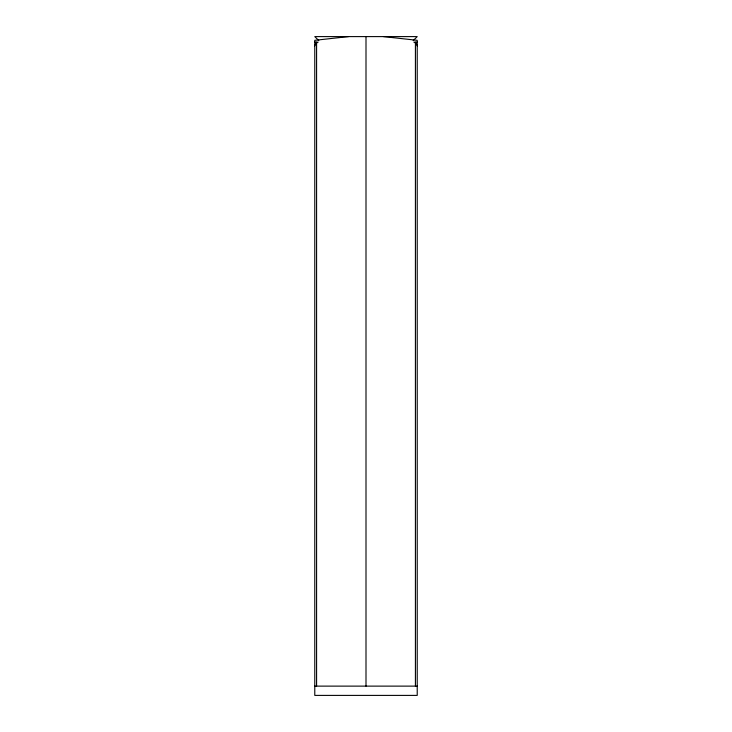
<?xml version="1.0" encoding="UTF-8"?>
<svg xmlns="http://www.w3.org/2000/svg" width="732" height="732" viewBox="0 0 732 732"><rect width="100%" height="100%" fill="white"/><g stroke="black" fill="none" stroke-linecap="round" stroke-linejoin="round"><path stroke-width="1.1" d="M314.778 45.878L315.803 43.316L318.1 42.163L314.778 42.163M413.187 40.635L417.222 36.6L314.778 36.6L318.813 40.635M348.56 36.6L314.778 40.315L314.778 695.4L417.222 695.4L417.222 40.315L383.44 36.6M417.222 42.163L413.9 42.163L416.197 43.316L417.222 45.878M314.778 686.122L417.222 686.122M415.419 42.163L415.419 686.122M366 36.6L366 686.122M316.581 42.163L316.581 686.122"/></g></svg>
